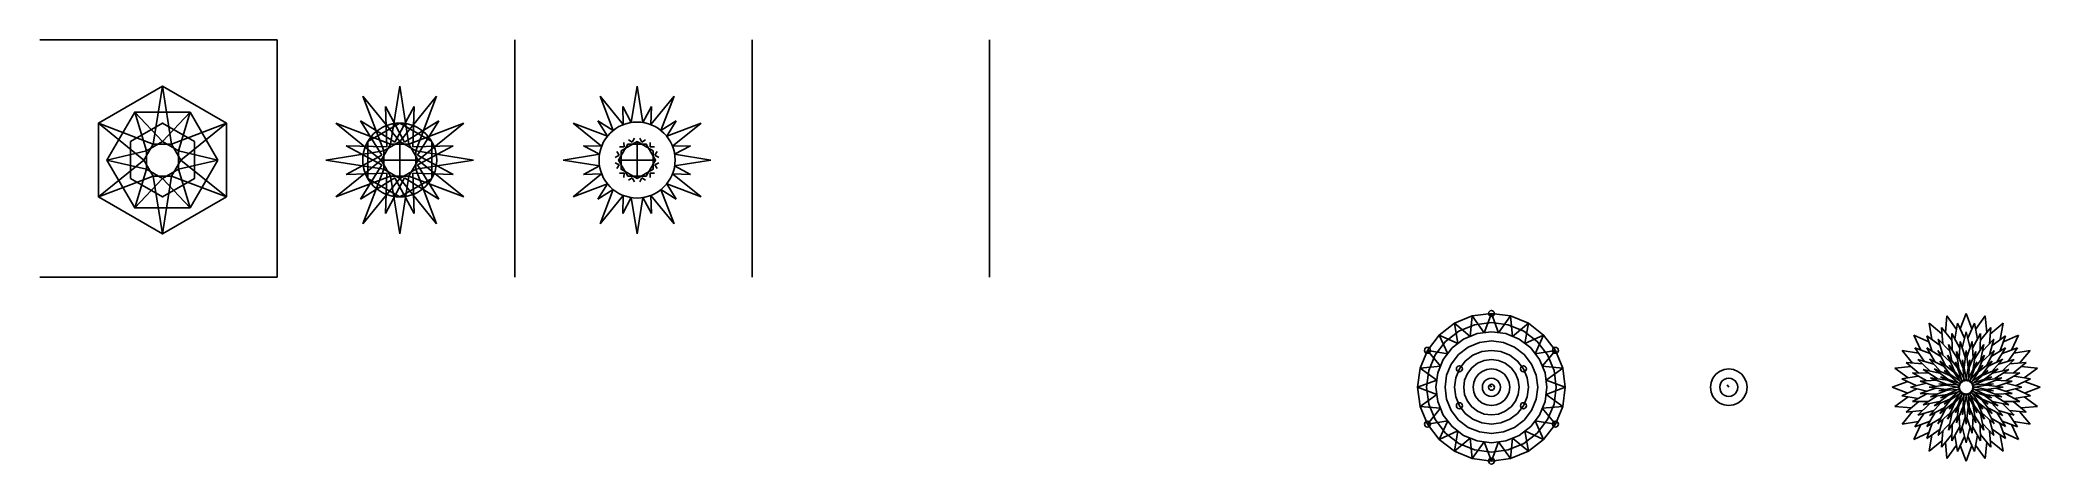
# Model space of a CAD drawing. Header units: millimetres. Extents: x 18 to 3389, y -320 to 395.
import ezdxf

# ---------------------------------------------------------------- set-up
doc = ezdxf.new("R2010")
doc.units = ezdxf.units.MM
doc.layers.add('Linee', color=3, linetype='Continuous')
doc.layers.add('Schema', color=7, linetype='Continuous')

msp = doc.modelspace()

# ---------------------------------------------------------------- linework, layer by layer
for p, q in [((18.3, 395.2), (418.3, 395.2)), ((418.3, 395.2), (418.3, -4.8)), ((818.3, 395.2), (818.3, -4.8)), ((1218.3, 395.2), (1218.3, -4.8)), ((1618.3, 395.2), (1618.3, -4.8)), ((624.6, 223.7), (624.6, 161.4)), ((1024.6, 223.7), (1024.6, 161.4)), ((593.4, 192.6), (655.7, 192.6)), ((993.4, 192.6), (1055.7, 192.6)), ((18.3, -4.8), (418.3, -4.8))]:
    msp.add_line(p, q)
at = {"layer": 'Linee'}
for p, q in [((224.6, 317.1), (209, 219.5)), ((240.1, 219.5), (224.6, 317.1)), ((624.6, 317.1), (609, 219.5)), ((640.1, 219.5), (624.6, 317.1)), ((1024.6, 317.1), (1014.8, 255.9)), ((1034.3, 255.9), (1024.6, 317.1)), ((197.6, 208.1), (177.9, 273.4)), ((177.9, 273.4), (224.6, 223.7)), ((224.6, 223.7), (271.3, 273.4)), ((271.3, 273.4), (251.5, 208.1)), ((562.3, 300.4), (597.6, 208.1)), ((624.6, 223.7), (562.3, 300.4)), ((602.6, 214.6), (600.4, 282.8)), ((600.4, 282.8), (632.6, 222.6)), ((648.7, 282.8), (616.5, 222.6)), ((624.6, 223.7), (686.8, 300.4)), ((646.6, 214.6), (648.7, 282.8)), ((686.8, 300.4), (651.5, 208.1)), ((962.3, 300.4), (984.4, 242.5)), ((1001.4, 252.3), (962.3, 300.4)), ((1000.4, 282.8), (1014.8, 255.9)), ((1001.4, 252.3), (1000.4, 282.8)), ((1048.7, 282.8), (1034.3, 255.9)), ((1047.8, 252.3), (1086.8, 300.4)), ((1047.8, 252.3), (1048.7, 282.8)), ((1086.8, 300.4), (1064.7, 242.5)), ((193.4, 192.6), (116.7, 254.8)), ((116.7, 254.8), (209, 219.5)), ((240.1, 219.5), (332.4, 254.8)), ((332.4, 254.8), (255.7, 192.6)), ((593.4, 192.6), (516.7, 254.8)), ((516.7, 254.8), (609, 219.5)), ((616.5, 222.6), (558.5, 258.6)), ((558.5, 258.6), (594.5, 200.6)), ((632.6, 222.6), (690.6, 258.6)), ((640.1, 219.5), (732.4, 254.8)), ((690.6, 258.6), (654.6, 200.6)), ((732.4, 254.8), (655.7, 192.6)), ((964.8, 215.8), (916.7, 254.8)), ((916.7, 254.8), (974.6, 232.7)), ((958.5, 258.6), (974.6, 232.7)), ((984.4, 242.5), (958.5, 258.6)), ((1064.7, 242.5), (1090.6, 258.6)), ((1090.6, 258.6), (1074.5, 232.7)), ((1074.5, 232.7), (1132.4, 254.8)), ((1132.4, 254.8), (1084.3, 215.8)), ((131.2, 192.6), (197.6, 208.1)), ((251.5, 208.1), (318, 192.6)), ((500, 192.6), (597.6, 208.1)), ((594.5, 184.5), (534.4, 216.7)), ((534.4, 216.7), (602.6, 214.6)), ((714.8, 216.7), (646.6, 214.6)), ((651.5, 208.1), (749.1, 192.6)), ((654.6, 184.5), (714.8, 216.7)), ((900, 192.6), (961.2, 202.3)), ((934.4, 216.7), (964.8, 215.8)), ((961.2, 202.3), (934.4, 216.7)), ((990.5, 207), (994.5, 200.6)), ((995, 214.8), (1002.6, 214.6)), ((1002.6, 214.6), (1002.3, 222.1)), ((1016.5, 222.6), (1010.1, 226.6)), ((1020.1, 229.2), (1016.5, 222.6)), ((1029.1, 229.2), (1032.6, 222.6)), ((1032.6, 222.6), (1039, 226.6)), ((1046.6, 214.6), (1046.8, 222.1)), ((1054.1, 214.8), (1046.6, 214.6)), ((1058.6, 207), (1054.6, 200.6)), ((1114.8, 216.7), (1084.3, 215.8)), ((1087.9, 202.3), (1114.8, 216.7)), ((1087.9, 202.3), (1149.1, 192.6)), ((116.7, 130.3), (193.4, 192.6)), ((197.6, 177), (131.2, 192.6)), ((177.9, 111.7), (197.6, 177)), ((318, 192.6), (251.5, 177)), ((251.5, 177), (271.3, 111.7)), ((255.7, 192.6), (332.4, 130.3)), ((597.6, 177), (500, 192.6)), ((516.7, 130.3), (593.4, 192.6)), ((594.5, 200.6), (534.4, 168.4)), ((534.4, 168.4), (602.6, 170.5)), ((558.5, 126.5), (594.5, 184.5)), ((562.3, 84.7), (597.6, 177)), ((602.6, 170.5), (600.4, 102.3)), ((714.8, 168.4), (646.6, 170.5)), ((646.6, 170.5), (648.7, 102.3)), ((749.1, 192.6), (651.5, 177)), ((651.5, 177), (686.8, 84.7)), ((654.6, 200.6), (714.8, 168.4)), ((690.6, 126.5), (654.6, 184.5)), ((655.7, 192.6), (732.4, 130.3)), ((961.2, 182.8), (900, 192.6)), ((916.7, 130.3), (964.8, 169.3)), ((961.2, 182.8), (934.4, 168.4)), ((934.4, 168.4), (964.8, 169.3)), ((994.5, 200.6), (987.9, 197.1)), ((994.5, 184.5), (987.9, 188)), ((990.5, 178.1), (994.5, 184.5)), ((995, 170.3), (1002.6, 170.5)), ((1002.6, 170.5), (1002.3, 163)), ((1046.6, 170.5), (1046.8, 163)), ((1054.1, 170.3), (1046.6, 170.5)), ((1054.6, 200.6), (1061.2, 197.1)), ((1054.6, 184.5), (1061.2, 188)), ((1058.6, 178.1), (1054.6, 184.5)), ((1084.3, 169.3), (1132.4, 130.3)), ((1114.8, 168.4), (1084.3, 169.3)), ((1149.1, 192.6), (1087.9, 182.8)), ((1087.9, 182.8), (1114.8, 168.4)), ((209, 165.6), (116.7, 130.3)), ((224.6, 161.4), (177.9, 111.7)), ((224.6, 68), (209, 165.6)), ((240.1, 165.6), (224.6, 68)), ((271.3, 111.7), (224.6, 161.4)), ((332.4, 130.3), (240.1, 165.6)), ((609, 165.6), (516.7, 130.3)), ((616.5, 162.5), (558.5, 126.5)), ((624.6, 161.4), (562.3, 84.7)), ((600.4, 102.3), (632.6, 162.5)), ((624.6, 68), (609, 165.6)), ((648.7, 102.3), (616.5, 162.5)), ((640.1, 165.6), (624.6, 68)), ((686.8, 84.7), (624.6, 161.4)), ((632.6, 162.5), (690.6, 126.5)), ((732.4, 130.3), (640.1, 165.6)), ((974.6, 152.4), (916.7, 130.3)), ((958.5, 126.5), (974.6, 152.4)), ((984.4, 142.6), (958.5, 126.5)), ((962.3, 84.7), (984.4, 142.6)), ((1016.5, 162.5), (1010.1, 158.5)), ((1020.1, 155.9), (1016.5, 162.5)), ((1029.1, 155.9), (1032.6, 162.5)), ((1032.6, 162.5), (1039, 158.5)), ((1064.7, 142.6), (1086.8, 84.7)), ((1064.7, 142.6), (1090.6, 126.5)), ((1132.4, 130.3), (1074.5, 152.4)), ((1090.6, 126.5), (1074.5, 152.4)), ((1001.4, 132.8), (962.3, 84.7)), ((1001.4, 132.8), (1000.4, 102.3)), ((1000.4, 102.3), (1014.8, 129.2)), ((1024.6, 68), (1014.8, 129.2)), ((1034.3, 129.2), (1024.6, 68)), ((1048.7, 102.3), (1034.3, 129.2)), ((1086.8, 84.7), (1047.8, 132.8)), ((1047.8, 132.8), (1048.7, 102.3))]:
    msp.add_line(p, q, dxfattribs=at)
for centre, radius in [((624.6, 192.6), 62.3), ((1024.6, 192.6), 64.1), ((2464.4, -66.2), 5), ((2356.5, -128.5), 5), ((2572.2, -128.5), 5), ((2410.4, -159.6), 5), ((2518.3, -159.6), 5), ((2464.4, -190.8), 5), ((2410.4, -221.9), 5), ((2518.3, -221.9), 5), ((2356.5, -253), 5), ((2572.2, -253), 5), ((2464.4, -315.3), 5)]:
    msp.add_circle(centre, radius, dxfattribs=at)
at = {"layer": 'Schema'}
for p, q in [((2464.4, -66.2), (2452.2, -98.7)), ((2464.4, -66.2), (2476.5, -98.7)), ((3264.4, -66.2), (3254.6, -92.3)), ((3264.4, -66.2), (3274.1, -92.3)), ((2402.1, -82.9), (2407.8, -117.1)), ((2402.1, -82.9), (2428.8, -105)), ((2432.1, -70.5), (2428.8, -105)), ((2432.1, -70.5), (2452.2, -98.7)), ((2496.6, -70.5), (2476.5, -98.7)), ((2496.6, -70.5), (2499.9, -105)), ((2526.6, -82.9), (2499.9, -105)), ((2526.6, -82.9), (2520.9, -117.1)), ((3202.1, -82.9), (3206.7, -110.3)), ((3202.1, -82.9), (3223.5, -100.6)), ((3222.6, -89.9), (3225.1, -117.5)), ((3222.6, -89.9), (3240.3, -111.2)), ((3232.1, -70.5), (3229.5, -98.2)), ((3232.1, -70.5), (3248.3, -93.1)), ((3253.5, -124.6), (3240.1, -100.3)), ((3240.1, -100.3), (3240.6, -128.1)), ((3250.1, -82.5), (3245.4, -109.8)), ((3250.1, -82.5), (3261.7, -107.7)), ((3257.7, -124), (3264.4, -97.1)), ((3264.4, -97.1), (3271, -124)), ((3278.6, -82.5), (3267, -107.7)), ((3275.2, -124.6), (3288.6, -100.3)), ((3278.6, -82.5), (3283.3, -109.8)), ((3296.6, -70.5), (3280.4, -93.1)), ((3288.6, -100.3), (3288.1, -128.1)), ((3306.1, -89.9), (3288.4, -111.2)), ((3296.6, -70.5), (3299.2, -98.2)), ((3306.1, -89.9), (3303.6, -117.5)), ((3326.6, -82.9), (3305.2, -100.6)), ((3326.6, -82.9), (3322, -110.3)), ((2356.5, -128.5), (2378.6, -155.2)), ((2356.5, -128.5), (2390.7, -134.2)), ((2376.3, -102.7), (2407.8, -117.1)), ((2376.3, -102.7), (2390.7, -134.2)), ((2552.4, -102.7), (2520.9, -117.1)), ((2552.4, -102.7), (2538, -134.2)), ((2572.2, -128.5), (2538, -134.2)), ((2572.2, -128.5), (2550.1, -155.2)), ((3156.5, -128.5), (3174.2, -149.9)), ((3156.5, -128.5), (3183.9, -133.1)), ((3176.3, -102.7), (3201.6, -114.3)), ((3176.3, -102.7), (3187.8, -128)), ((3177.7, -124.3), (3193.7, -146.9)), ((3177.7, -124.3), (3203.7, -133.9)), ((3197.9, -104.1), (3220.5, -120.1)), ((3197.9, -104.1), (3207.4, -130.2)), ((3221.9, -138.9), (3198.1, -124.5)), ((3198.1, -124.5), (3212.4, -148.3)), ((3216.8, -128.8), (3237.7, -147.6)), ((3229.5, -153.9), (3216.8, -128.8)), ((3225.2, -136.3), (3217.5, -109.7)), ((3217.5, -109.7), (3236.8, -129.6)), ((3234.5, -118.6), (3240.2, -146.1)), ((3249.8, -142.2), (3234.5, -118.6)), ((3259.1, -157.5), (3248.2, -130.6)), ((3248.2, -130.6), (3252.2, -159.3)), ((3252.6, -141.4), (3254.2, -113.3)), ((3254.2, -113.3), (3262.9, -140.1)), ((3260.8, -157.2), (3264.4, -128.5)), ((3264.4, -128.5), (3267.9, -157.2)), ((3265.8, -140.1), (3274.5, -113.3)), ((3269.6, -157.5), (3280.5, -130.6)), ((3274.5, -113.3), (3276.1, -141.4)), ((3280.5, -130.6), (3276.5, -159.3)), ((3294.2, -118.6), (3278.9, -142.2)), ((3288.5, -146.1), (3294.2, -118.6)), ((3291, -147.6), (3311.9, -128.8)), ((3311.2, -109.7), (3291.9, -129.6)), ((3311.9, -128.8), (3299.2, -153.9)), ((3303.5, -136.3), (3311.2, -109.7)), ((3306.8, -138.9), (3330.6, -124.5)), ((3330.8, -104.1), (3308.2, -120.1)), ((3330.6, -124.5), (3316.3, -148.3)), ((3330.8, -104.1), (3321.3, -130.2)), ((3351, -124.3), (3325, -133.9)), ((3352.4, -102.7), (3327.1, -114.3)), ((3351, -124.3), (3335, -146.9)), ((3352.4, -102.7), (3340.9, -128)), ((3372.2, -128.5), (3344.8, -133.1)), ((3372.2, -128.5), (3354.5, -149.9)), ((2344.1, -158.5), (2378.6, -155.2)), ((2344.1, -158.5), (2372.3, -178.6)), ((2584.6, -158.5), (2550.1, -155.2)), ((2584.6, -158.5), (2556.4, -178.6)), ((3144.1, -158.5), (3171.7, -155.9)), ((3144.1, -158.5), (3166.7, -174.7)), ((3163.4, -149), (3191.1, -151.5)), ((3163.4, -149), (3184.8, -166.7)), ((3201.6, -167), (3173.9, -166.5)), ((3173.9, -166.5), (3198.2, -180)), ((3203.2, -163.2), (3183.2, -143.9)), ((3183.2, -143.9), (3209.9, -151.6)), ((3215.7, -176.2), (3192.2, -160.9)), ((3192.2, -160.9), (3219.7, -166.7)), ((3227.5, -155.9), (3202.4, -143.2)), ((3202.4, -143.2), (3221.2, -164.2)), ((3233.5, -177.1), (3210.4, -159.6)), ((3210.4, -159.6), (3237.1, -170.9)), ((3243.2, -164.5), (3220.3, -146.7)), ((3220.3, -146.7), (3238.1, -169.6)), ((3253.6, -180), (3227.3, -162.3)), ((3227.3, -162.3), (3251.2, -183.2)), ((3244.5, -163.5), (3233.2, -136.8)), ((3233.2, -136.8), (3250.7, -159.9)), ((3253.6, -180), (3235.9, -153.7)), ((3235.9, -153.7), (3256.8, -177.6)), ((3260.4, -176.1), (3246.5, -147.6)), ((3246.5, -147.6), (3256.8, -177.6)), ((3260.4, -176.1), (3258.3, -144.5)), ((3258.3, -144.5), (3264.4, -175.6)), ((3264.4, -175.6), (3270.4, -144.5)), ((3270.4, -144.5), (3268.3, -176.1)), ((3282.2, -147.6), (3268.3, -176.1)), ((3271.9, -177.6), (3282.2, -147.6)), ((3271.9, -177.6), (3292.8, -153.7)), ((3292.8, -153.7), (3275.1, -180)), ((3301.4, -162.3), (3275.1, -180)), ((3277.5, -183.2), (3301.4, -162.3)), ((3295.5, -136.8), (3278, -159.9)), ((3284.2, -163.5), (3295.5, -136.8)), ((3285.5, -164.5), (3308.4, -146.7)), ((3308.4, -146.7), (3290.6, -169.6)), ((3318.3, -159.6), (3291.6, -170.9)), ((3295.2, -177.1), (3318.3, -159.6)), ((3326.3, -143.2), (3301.2, -155.9)), ((3307.5, -164.2), (3326.3, -143.2)), ((3309, -166.7), (3336.5, -160.9)), ((3336.5, -160.9), (3313, -176.2)), ((3345.5, -143.9), (3318.8, -151.6)), ((3325.5, -163.2), (3345.5, -143.9)), ((3327.1, -167), (3354.8, -166.5)), ((3354.8, -166.5), (3330.5, -180)), ((3365.3, -149), (3337.6, -151.5)), ((3365.3, -149), (3343.9, -166.7)), ((3384.6, -158.5), (3357, -155.9)), ((3384.6, -158.5), (3362, -174.7)), ((2339.8, -190.8), (2372.3, -178.6)), ((2339.8, -190.8), (2372.3, -202.9)), ((2461.9, -186.4), (2464.4, -190.8)), ((2588.9, -190.8), (2556.4, -178.6)), ((2588.9, -190.8), (2556.4, -202.9)), ((2861.9, -186.4), (2864.4, -190.8)), ((3139.8, -190.8), (3165.9, -181)), ((3139.8, -190.8), (3165.9, -200.5)), ((3156.1, -176.5), (3183.4, -171.8)), ((3156.1, -176.5), (3181.3, -188.1)), ((3156.1, -205), (3181.3, -193.4)), ((3170.7, -190.8), (3197.6, -184.1)), ((3197.6, -197.5), (3170.7, -190.8)), ((3173.9, -215), (3198.2, -201.6)), ((3215, -179), (3186.9, -180.6)), ((3186.9, -180.6), (3213.6, -189.3)), ((3186.9, -201), (3213.6, -192.2)), ((3215, -202.5), (3186.9, -201)), ((3202.1, -190.8), (3230.8, -187.2)), ((3230.8, -194.4), (3202.1, -190.8)), ((3204.2, -174.7), (3231, -185.6)), ((3232.9, -178.6), (3204.2, -174.7)), ((3231, -196), (3204.2, -206.9)), ((3249.7, -186.8), (3218.1, -184.7)), ((3218.1, -184.7), (3249.2, -190.8)), ((3218.1, -196.9), (3249.2, -190.8)), ((3249.7, -194.7), (3218.1, -196.9)), ((3249.7, -186.8), (3221.2, -172.9)), ((3221.2, -172.9), (3251.2, -183.2)), ((3249.7, -194.7), (3221.2, -208.6)), ((3221.2, -208.6), (3251.2, -198.3)), ((3251.2, -198.3), (3227.3, -219.2)), ((3227.3, -219.2), (3253.6, -201.5)), ((3235.9, -227.8), (3253.6, -201.5)), ((3275.1, -201.5), (3301.4, -219.2)), ((3275.1, -201.5), (3292.8, -227.8)), ((3277.5, -183.2), (3307.5, -172.9)), ((3301.4, -219.2), (3277.5, -198.3)), ((3307.5, -208.6), (3277.5, -198.3)), ((3307.5, -172.9), (3279, -186.8)), ((3310.6, -184.7), (3279, -186.8)), ((3310.6, -196.9), (3279, -194.7)), ((3279, -194.7), (3307.5, -208.6)), ((3279.5, -190.8), (3310.6, -184.7)), ((3279.5, -190.8), (3310.6, -196.9)), ((3295.8, -178.6), (3324.5, -174.7)), ((3324.5, -174.7), (3297.7, -185.6)), ((3297.7, -196), (3324.5, -206.9)), ((3326.6, -190.8), (3297.9, -187.2)), ((3297.9, -194.4), (3326.6, -190.8)), ((3341.8, -180.6), (3313.7, -179)), ((3341.8, -201), (3313.7, -202.5)), ((3315.1, -189.3), (3341.8, -180.6)), ((3315.1, -192.2), (3341.8, -201)), ((3354.8, -215), (3330.5, -201.6)), ((3358, -190.8), (3331.1, -184.1)), ((3331.1, -197.5), (3358, -190.8)), ((3372.6, -176.5), (3345.3, -171.8)), ((3372.6, -176.5), (3347.5, -188.1)), ((3372.6, -205), (3347.5, -193.4)), ((3388.9, -190.8), (3362.8, -181)), ((3388.9, -190.8), (3362.8, -200.5)), ((2344.1, -223), (2372.3, -202.9)), ((2344.1, -223), (2378.6, -226.3)), ((2356.5, -253), (2378.6, -226.3)), ((2584.6, -223), (2550.1, -226.3)), ((2572.2, -253), (2550.1, -226.3)), ((2584.6, -223), (2556.4, -202.9)), ((3144.1, -223), (3166.7, -206.9)), ((3144.1, -223), (3171.7, -225.6)), ((3156.1, -205), (3183.4, -209.7)), ((3156.5, -253), (3174.2, -231.6)), ((3163.4, -232.6), (3184.8, -214.8)), ((3163.4, -232.6), (3191.1, -230)), ((3201.6, -214.5), (3173.9, -215)), ((3177.7, -257.3), (3193.7, -234.6)), ((3203.2, -218.3), (3183.2, -237.6)), ((3183.2, -237.6), (3209.9, -229.9)), ((3215.7, -205.3), (3192.2, -220.6)), ((3192.2, -220.6), (3219.7, -214.9)), ((3198.1, -257), (3212.4, -233.2)), ((3221.2, -217.4), (3202.4, -238.3)), ((3202.4, -238.3), (3227.5, -225.6)), ((3204.2, -206.9), (3232.9, -202.9)), ((3233.5, -204.4), (3210.4, -221.9)), ((3210.4, -221.9), (3237.1, -210.6)), ((3216.8, -252.7), (3229.5, -227.6)), ((3237.7, -234), (3216.8, -252.7)), ((3220.3, -234.8), (3238.1, -211.9)), ((3243.2, -217), (3220.3, -234.8)), ((3244.5, -218), (3233.2, -244.7)), ((3233.2, -244.7), (3250.7, -221.6)), ((3240.2, -235.4), (3234.5, -262.9)), ((3256.8, -203.9), (3235.9, -227.8)), ((3256.8, -203.9), (3246.5, -233.9)), ((3246.5, -233.9), (3260.4, -205.4)), ((3248.2, -250.9), (3252.2, -222.2)), ((3259.1, -224.1), (3248.2, -250.9)), ((3258.3, -237.1), (3260.4, -205.4)), ((3264.4, -205.9), (3258.3, -237.1)), ((3260.8, -224.3), (3264.4, -253)), ((3264.4, -205.9), (3270.4, -237.1)), ((3264.4, -253), (3267.9, -224.3)), ((3270.4, -237.1), (3268.3, -205.4)), ((3268.3, -205.4), (3282.2, -233.9)), ((3269.6, -224.1), (3280.5, -250.9)), ((3282.2, -233.9), (3271.9, -203.9)), ((3292.8, -227.8), (3271.9, -203.9)), ((3280.5, -250.9), (3276.5, -222.2)), ((3295.5, -244.7), (3278, -221.6)), ((3284.2, -218), (3295.5, -244.7)), ((3285.5, -217), (3308.4, -234.8)), ((3294.2, -262.9), (3288.5, -235.4)), ((3308.4, -234.8), (3290.6, -211.9)), ((3311.9, -252.7), (3291, -234)), ((3318.3, -221.9), (3291.6, -210.6)), ((3295.2, -204.4), (3318.3, -221.9)), ((3324.5, -206.9), (3295.8, -202.9)), ((3299.2, -227.6), (3311.9, -252.7)), ((3301.2, -225.6), (3326.3, -238.3)), ((3326.3, -238.3), (3307.5, -217.4)), ((3336.5, -220.6), (3309, -214.9)), ((3313, -205.3), (3336.5, -220.6)), ((3330.6, -257), (3316.3, -233.2)), ((3345.5, -237.6), (3318.8, -229.9)), ((3325.5, -218.3), (3345.5, -237.6)), ((3327.1, -214.5), (3354.8, -215)), ((3351, -257.3), (3335, -234.6)), ((3365.3, -232.6), (3337.6, -230)), ((3365.3, -232.6), (3343.9, -214.8)), ((3372.6, -205), (3345.3, -209.7)), ((3372.2, -253), (3354.5, -231.6)), ((3384.6, -223), (3357, -225.6)), ((3384.6, -223), (3362, -206.9)), ((2356.5, -253), (2390.7, -247.3)), ((2376.3, -278.8), (2390.7, -247.3)), ((2376.3, -278.8), (2407.8, -264.4)), ((2402.1, -298.6), (2407.8, -264.4)), ((2552.4, -278.8), (2520.9, -264.4)), ((2526.6, -298.6), (2520.9, -264.4)), ((2552.4, -278.8), (2538, -247.3)), ((2572.2, -253), (2538, -247.3)), ((3156.5, -253), (3183.9, -248.4)), ((3176.3, -278.8), (3187.8, -253.5)), ((3176.3, -278.8), (3201.6, -267.3)), ((3177.7, -257.3), (3203.7, -247.7)), ((3197.9, -277.4), (3207.4, -251.4)), ((3197.9, -277.4), (3220.5, -261.4)), ((3221.9, -242.7), (3198.1, -257)), ((3225.2, -245.2), (3217.5, -271.9)), ((3217.5, -271.9), (3236.8, -251.9)), ((3222.6, -291.7), (3225.1, -264)), ((3234.5, -262.9), (3249.8, -239.4)), ((3240.1, -281.2), (3240.6, -253.5)), ((3253.5, -256.9), (3240.1, -281.2)), ((3254.2, -268.2), (3252.6, -240.1)), ((3262.9, -241.5), (3254.2, -268.2)), ((3257.7, -257.5), (3264.4, -284.4)), ((3264.4, -284.4), (3271, -257.5)), ((3265.8, -241.5), (3274.5, -268.2)), ((3274.5, -268.2), (3276.1, -240.1)), ((3275.2, -256.9), (3288.6, -281.2)), ((3278.9, -239.4), (3294.2, -262.9)), ((3288.6, -281.2), (3288.1, -253.5)), ((3311.2, -271.9), (3291.9, -251.9)), ((3303.5, -245.2), (3311.2, -271.9)), ((3306.1, -291.7), (3303.6, -264)), ((3306.8, -242.7), (3330.6, -257)), ((3330.8, -277.4), (3308.2, -261.4)), ((3330.8, -277.4), (3321.3, -251.4)), ((3351, -257.3), (3325, -247.7)), ((3352.4, -278.8), (3327.1, -267.3)), ((3352.4, -278.8), (3340.9, -253.5)), ((3372.2, -253), (3344.8, -248.4)), ((2402.1, -298.6), (2428.8, -276.6)), ((2432.1, -311), (2428.8, -276.6)), ((2432.1, -311), (2452.2, -282.8)), ((2464.4, -315.3), (2452.2, -282.8)), ((2464.4, -315.3), (2476.5, -282.8)), ((2496.6, -311), (2476.5, -282.8)), ((2496.6, -311), (2499.9, -276.6)), ((2526.6, -298.6), (2499.9, -276.6)), ((3202.1, -298.6), (3206.7, -271.2)), ((3202.1, -298.6), (3223.5, -280.9)), ((3222.6, -291.7), (3240.3, -270.4)), ((3232.1, -311), (3229.5, -283.4)), ((3232.1, -311), (3248.3, -288.4)), ((3250.1, -299), (3245.4, -271.7)), ((3250.1, -299), (3261.7, -273.9)), ((3264.4, -315.3), (3254.6, -289.2)), ((3264.4, -315.3), (3274.1, -289.2)), ((3278.6, -299), (3267, -273.9)), ((3278.6, -299), (3283.3, -271.7)), ((3296.6, -311), (3280.4, -288.4)), ((3306.1, -291.7), (3288.4, -270.4)), ((3296.6, -311), (3299.2, -283.4)), ((3326.6, -298.6), (3305.2, -280.9)), ((3326.6, -298.6), (3322, -271.2))]:
    msp.add_line(p, q, dxfattribs=at)
for points in [[(332.4, 130.3), (332.4, 254.8), (224.6, 317.1), (116.7, 254.8), (116.7, 130.3), (224.6, 68)], [(318, 192.6), (271.3, 273.4), (177.9, 273.4), (131.2, 192.6), (177.9, 111.7), (271.3, 111.7)], [(170.6, 161.4), (224.6, 130.3), (278.5, 161.4), (278.5, 223.7), (224.6, 254.8), (170.6, 223.7)], [(570.6, 161.4), (624.6, 130.3), (678.5, 161.4), (678.5, 223.7), (624.6, 254.8), (570.6, 223.7)], [(209, 165.6), (240.1, 165.6), (255.7, 192.6), (240.1, 219.5), (209, 219.5), (193.4, 192.6)], [(224.6, 161.4), (251.5, 177), (251.5, 208.1), (224.6, 223.7), (197.6, 208.1), (197.6, 177)], [(609, 165.6), (640.1, 165.6), (655.7, 192.6), (640.1, 219.5), (609, 219.5), (593.4, 192.6)], [(624.6, 161.4), (651.5, 177), (651.5, 208.1), (624.6, 223.7), (597.6, 208.1), (597.6, 177)], [(1009, 165.6), (1040.1, 165.6), (1055.7, 192.6), (1040.1, 219.5), (1009, 219.5), (993.4, 192.6)], [(1024.6, 161.4), (1051.5, 177), (1051.5, 208.1), (1024.6, 223.7), (997.6, 208.1), (997.6, 177)], [(2432.1, -70.5), (2402.1, -82.9), (2376.3, -102.7), (2356.5, -128.5), (2344.1, -158.5), (2339.8, -190.8), (2344.1, -223), (2356.5, -253), (2376.3, -278.8), (2402.1, -298.6), (2432.1, -311), (2464.4, -315.3), (2496.6, -311), (2526.6, -298.6), (2552.4, -278.8), (2572.2, -253), (2584.6, -223), (2588.9, -190.8), (2584.6, -158.5), (2572.2, -128.5), (2552.4, -102.7), (2526.6, -82.9), (2496.6, -70.5), (2464.4, -66.2)], [(2358.9, -162.5), (2355.1, -190.8), (2358.9, -219), (2369.8, -245.4), (2387.1, -268), (2409.7, -285.4), (2436.1, -296.3), (2464.4, -300), (2492.6, -296.3), (2519, -285.4), (2541.6, -268), (2558.9, -245.4), (2569.9, -219), (2573.6, -190.8), (2569.9, -162.5), (2558.9, -136.2), (2541.6, -113.5), (2519, -96.2), (2492.6, -85.3), (2464.4, -81.5), (2436.1, -85.3), (2409.7, -96.2), (2387.1, -113.5), (2369.8, -136.2)], [(2373.9, -166.5), (2370.7, -190.8), (2373.9, -215), (2383.2, -237.6), (2398.1, -257), (2417.5, -271.9), (2440.1, -281.2), (2464.4, -284.4), (2488.6, -281.2), (2511.2, -271.9), (2530.6, -257), (2545.5, -237.6), (2554.8, -215), (2558, -190.8), (2554.8, -166.5), (2545.5, -143.9), (2530.6, -124.5), (2511.2, -109.7), (2488.6, -100.3), (2464.4, -97.1), (2440.1, -100.3), (2417.5, -109.7), (2398.1, -124.5), (2383.2, -143.9)], [(2388.9, -170.6), (2386.3, -190.8), (2388.9, -211), (2396.7, -229.8), (2409.1, -246), (2425.3, -258.4), (2444.1, -266.2), (2464.4, -268.9), (2484.6, -266.2), (2503.4, -258.4), (2519.6, -246), (2532, -229.8), (2539.8, -211), (2542.4, -190.8), (2539.8, -170.6), (2532, -151.7), (2519.6, -135.5), (2503.4, -123.1), (2484.6, -115.3), (2464.4, -112.7), (2444.1, -115.3), (2425.3, -123.1), (2409.1, -135.5), (2396.7, -151.7)], [(2404.2, -174.7), (2402.1, -190.8), (2404.2, -206.9), (2410.4, -221.9), (2420.3, -234.8), (2433.2, -244.7), (2448.2, -250.9), (2464.4, -253), (2480.5, -250.9), (2495.5, -244.7), (2508.4, -234.8), (2518.3, -221.9), (2524.5, -206.9), (2526.6, -190.8), (2524.5, -174.7), (2518.3, -159.6), (2508.4, -146.7), (2495.5, -136.8), (2480.5, -130.6), (2464.4, -128.5), (2448.2, -130.6), (2433.2, -136.8), (2420.3, -146.7), (2410.4, -159.6)], [(2419.2, -178.7), (2417.7, -190.8), (2419.2, -202.8), (2423.9, -214.1), (2431.3, -223.8), (2441, -231.2), (2452.3, -235.9), (2464.4, -237.5), (2476.4, -235.9), (2487.7, -231.2), (2497.4, -223.8), (2504.8, -214.1), (2509.5, -202.8), (2511, -190.8), (2509.5, -178.7), (2504.8, -167.4), (2497.4, -157.7), (2487.7, -150.3), (2476.4, -145.7), (2464.4, -144.1), (2452.3, -145.7), (2441, -150.3), (2431.3, -157.7), (2423.9, -167.4)], [(2434.5, -182.8), (2433.5, -190.8), (2434.5, -198.8), (2437.6, -206.2), (2442.5, -212.6), (2448.9, -217.5), (2456.4, -220.6), (2464.4, -221.6), (2472.3, -220.6), (2479.8, -217.5), (2486.2, -212.6), (2491.1, -206.2), (2494.2, -198.8), (2495.2, -190.8), (2494.2, -182.8), (2491.1, -175.3), (2486.2, -168.9), (2479.8, -164), (2472.3, -161), (2464.4, -159.9), (2456.4, -161), (2448.9, -164), (2442.5, -168.9), (2437.6, -175.3)], [(2834.5, -182.8), (2833.5, -190.8), (2834.5, -198.8), (2837.6, -206.2), (2842.5, -212.6), (2848.9, -217.5), (2856.4, -220.6), (2864.4, -221.6), (2872.3, -220.6), (2879.8, -217.5), (2886.2, -212.6), (2891.1, -206.2), (2894.2, -198.8), (2895.2, -190.8), (2894.2, -182.8), (2891.1, -175.3), (2886.2, -168.9), (2879.8, -164), (2872.3, -161), (2864.4, -159.9), (2856.4, -161), (2848.9, -164), (2842.5, -168.9), (2837.6, -175.3)], [(2449.6, -186.8), (2449.1, -190.8), (2449.6, -194.7), (2451.1, -198.4), (2453.5, -201.6), (2456.7, -204), (2460.4, -205.5), (2464.4, -206.1), (2468.3, -205.5), (2472, -204), (2475.2, -201.6), (2477.6, -198.4), (2479.1, -194.7), (2479.6, -190.8), (2479.1, -186.8), (2477.6, -183.1), (2475.2, -179.9), (2472, -177.5), (2468.3, -176), (2464.4, -175.5), (2460.4, -176), (2456.7, -177.5), (2453.5, -179.9), (2451.1, -183.1)], [(2849.6, -186.8), (2849.1, -190.8), (2849.6, -194.7), (2851.1, -198.4), (2853.5, -201.6), (2856.7, -204), (2860.4, -205.5), (2864.4, -206.1), (2868.3, -205.5), (2872, -204), (2875.2, -201.6), (2877.6, -198.4), (2879.1, -194.7), (2879.6, -190.8), (2879.1, -186.8), (2877.6, -183.1), (2875.2, -179.9), (2872, -177.5), (2868.3, -176), (2864.4, -175.5), (2860.4, -176), (2856.7, -177.5), (2853.5, -179.9), (2851.1, -183.1)]]:
    msp.add_lwpolyline(points, close=True, dxfattribs=at)
for centre, start, end in [((3249.7, -186.8), 262.5, 67.5), ((3249.7, -194.7), 292.5, 97.5), ((3251.2, -183.2), 247.5, 52.5), ((3249.2, -190.8), 277.5, 82.5), ((3251.2, -198.3), 307.5, 112.5), ((3253.6, -180), 232.5, 37.5), ((3253.6, -201.5), 322.5, 127.5), ((3256.8, -177.6), 217.5, 22.5), ((3256.8, -203.9), 337.5, 142.5), ((3260.4, -176.1), 202.5, 7.5), ((3260.4, -205.4), 352.5, 157.5), ((3264.4, -175.6), 187.5, 352.5), ((3264.4, -205.9), 7.5, 172.5), ((3268.3, -176.1), 172.5, 337.5), ((3268.3, -205.4), 22.5, 187.5), ((3271.9, -177.6), 157.5, 322.5), ((3271.9, -203.9), 37.5, 202.5), ((3275.1, -180), 142.5, 307.5), ((3275.1, -201.5), 52.5, 217.5), ((3277.5, -183.2), 127.5, 292.5), ((3277.5, -198.3), 67.5, 232.5), ((3279, -186.8), 112.5, 277.5), ((3279, -194.7), 82.5, 247.5), ((3279.5, -190.8), 97.5, 262.5)]:
    msp.add_arc(centre, 3.96, start, end, dxfattribs=at)

doc.saveas('drawing.dxf')
